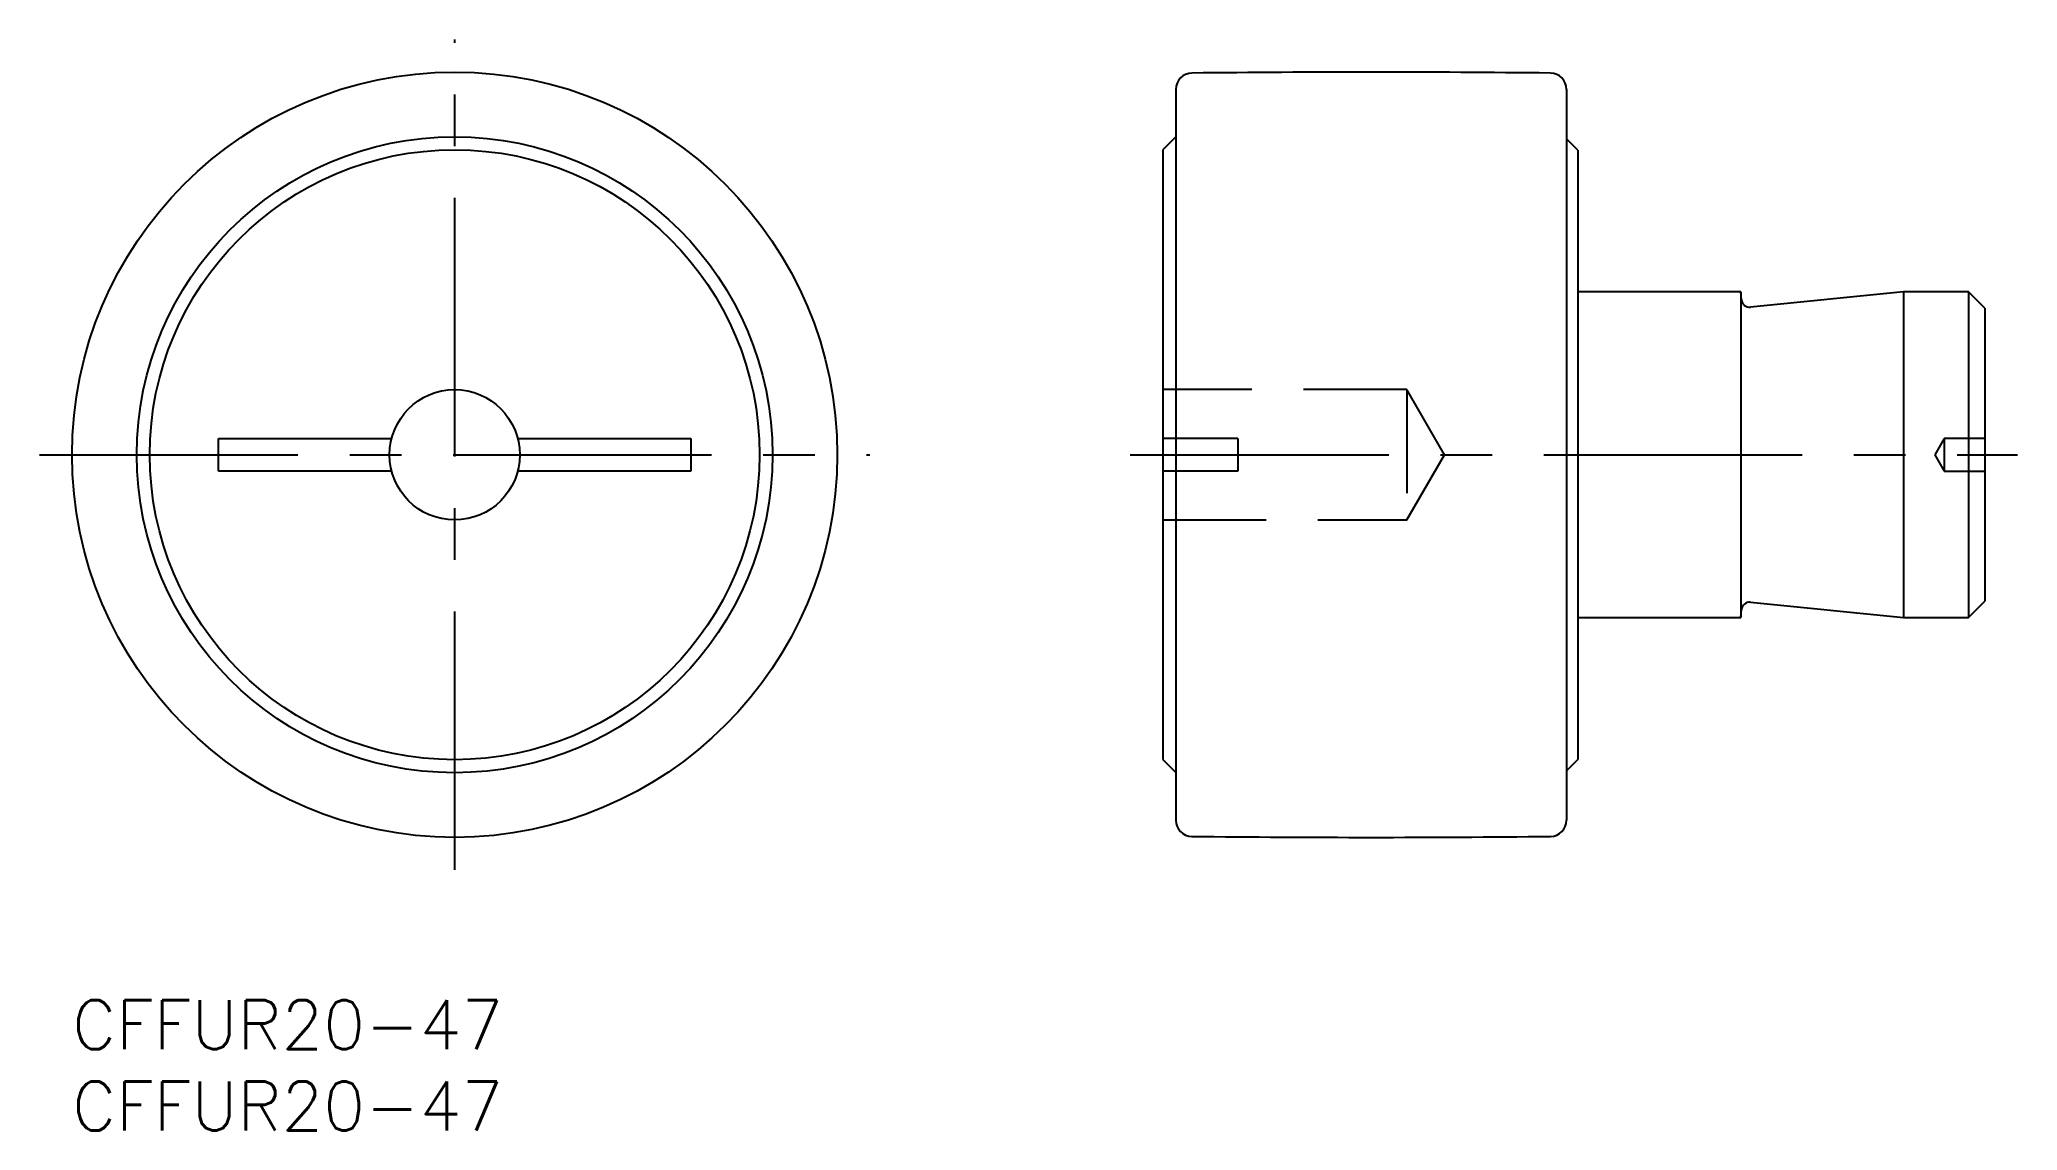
# Model space of a CAD drawing. Extents: x -2 to 120, y -8 to 59.
import ezdxf

# ---------------------------------------------------------------- set-up
doc = ezdxf.new("R2010")
doc.units = 0
doc.header["$LTSCALE"] = 0.5
doc.linetypes.add('CENTER', pattern=[50.8, 31.75, -6.35, 6.35, -6.35])
doc.linetypes.add('DASHED', pattern=[19.05, 12.7, -6.35])
for name, color, linetype in [('MSM_CENTER', 1, 'CENTER'), ('MSM_CONTINUOUS', 7, 'CONTINUOUS'), ('MSM_DASHED', 4, 'DASHED'), ('MSM_PART_NUMBER', 7, 'CONTINUOUS')]:
    doc.layers.add(name, color=color, linetype=linetype)
doc.styles.get("Standard").update_dxf_attribs({"font": 'txt.shx', "height": 3, "bigfont": 'bigfont.shx'})

# ---------------------------------------------------------------- blocks, each defined once
blk = doc.blocks.new('*U15')
at = {"layer": 'MSM_PART_NUMBER'}
blk.add_text('CFFUR20-47', height=3, dxfattribs=at).set_placement((0, -3))
blk = doc.blocks.new('*U16')
at = {"layer": 'MSM_PART_NUMBER'}
blk.add_text('CFFUR20-47', height=3, dxfattribs=at).set_placement((0, -8))

msp = doc.modelspace()

# ---------------------------------------------------------------- linework, layer by layer
at = {"layer": 'MSM_CENTER'}
for p, q in [((23.5, 8), (23.5, 59)), ((-2, 33.5), (49, 33.5)), ((65, 33.5), (119.5, 33.5))]:
    msp.add_line(p, q, dxfattribs=at)
at = {"layer": 'MSM_CONTINUOUS'}
for p, q in [((67.8, 55.94), (67.8, 11.06)), ((91.8, 55.94), (91.8, 11.06)), ((67.8, 53.03), (67, 52.23)), ((92.5, 52.21), (91.8, 52.91)), ((67, 52.23), (67, 14.78)), ((92.5, 52.21), (92.5, 14.79)), ((102.5, 43.5), (92.5, 43.5)), ((102.55, 43.01), (102.5, 43.5)), ((102.5, 43.5), (102.5, 23.5)), ((112.5, 43.5), (103.1, 42.56)), ((116.5, 43.5), (112.5, 43.5)), ((112.5, 43.5), (112.5, 23.5)), ((117.5, 42.5), (116.5, 43.5)), ((116.5, 43.5), (116.5, 23.5)), ((117.5, 42.5), (117.5, 24.5)), ((9, 32.5), (9, 34.5)), ((9, 34.5), (19.63, 34.5)), ((27.37, 34.5), (38, 34.5)), ((38, 34.5), (38, 32.5)), ((19.63, 32.5), (9, 32.5)), ((38, 32.5), (27.37, 32.5)), ((103.1, 24.44), (112.5, 23.5)), ((116.5, 23.5), (117.5, 24.5)), ((92.5, 23.5), (102.5, 23.5)), ((102.5, 23.5), (102.55, 23.99)), ((112.5, 23.5), (116.5, 23.5)), ((67, 14.78), (67.8, 13.98)), ((91.8, 14.09), (92.5, 14.79))]:
    msp.add_line(p, q, dxfattribs=at)
for radius in [23.5, 19.53, 18.73, 4]:
    msp.add_circle((23.5, 33.5), radius, dxfattribs=at)
for centre, radius, start, end in [((68.8, 55.94), 1, 90.6309, 180), ((79.8, -943), 1000, 89.3691, 90.6309), ((90.8, 55.94), 1, 0, 89.3691), ((103.05, 43.06), 0.5, 185.7106, 275.7106), ((103.05, 23.94), 0.5, 84.2894, 174.2894), ((68.8, 11.06), 1, 180, 269.3691), ((90.8, 11.06), 1, 270.6309, 0), ((79.8, 1010), 1000, 269.3691, 270.6309)]:
    msp.add_arc(centre, radius, start, end, dxfattribs=at)
at = {"layer": 'MSM_DASHED'}
for p, q in [((82, 37.5), (67, 37.5)), ((84.31, 33.5), (82, 37.5)), ((82, 37.5), (82, 29.5)), ((71.6, 34.5), (67, 34.5)), ((71.6, 34.5), (71.6, 32.5)), ((115, 34.5), (114.42, 33.5)), ((117.5, 34.5), (115, 34.5)), ((115, 34.5), (115, 32.5)), ((82, 29.5), (84.31, 33.5)), ((114.42, 33.5), (115, 32.5)), ((71.6, 32.5), (67, 32.5)), ((115, 32.5), (117.5, 32.5)), ((67, 29.5), (82, 29.5))]:
    msp.add_line(p, q, dxfattribs=at)

# ---------------------------------------------------------------- block references
at = {"layer": 'MSM_CONTINUOUS'}
for name in ['*U15', '*U16']:
    msp.add_blockref(name, (0, 0), dxfattribs=at)

doc.saveas('drawing.dxf')
